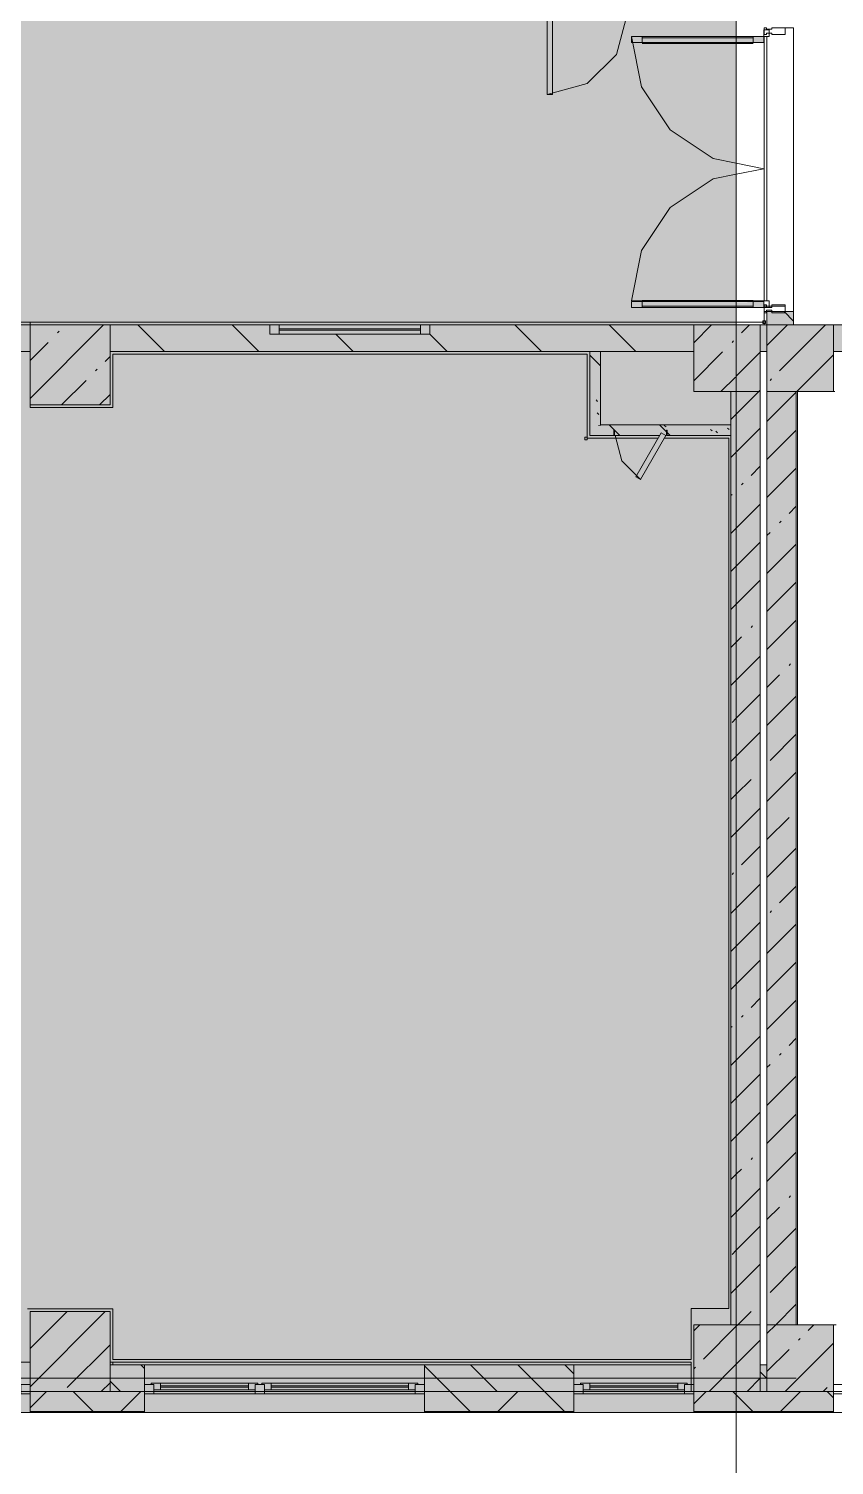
# Model space of a CAD drawing. Header units: millimetres. Extents: x -3817 to 677485, y -22715 to 103890.
# Drawn here: x 20791 to 20838.6, y -19609 to -19524.2 of the extents above; entities that cross this region are included whole.
import ezdxf

# ---------------------------------------------------------------- set-up
doc = ezdxf.new("R2010")
doc.units = ezdxf.units.MM
doc.layers.add('PDF _Геометрия', color=7, linetype='Continuous', true_color=0x1d1d1d)
doc.layers.add('PDF _Сплошная заливка', color=7, linetype='Continuous', true_color=0xffffff)

msp = doc.modelspace()

# ---------------------------------------------------------------- hatches: boundary and pattern name
at = {"layer": 'PDF _Сплошная заливка', "true_color": 0xd9d9d9, "transparency": 33554559}
for points in [[(20795.45, -19605.904), (20832.82, -19605.904), (20832.82, -19482.948), (20529.067, -19482.948), (20529.067, -19605.904), (20788.11, -19605.904)], [(20832.153, -19545.607), (20832.82, -19545.607), (20832.82, -19541.67), (20830.301, -19541.67), (20830.301, -19545.607)], [(20828.647, -19548.206), (20832.505, -19548.206), (20832.505, -19547.576), (20824.159, -19547.576), (20824.159, -19548.206), (20828.329, -19548.126), (20828.375, -19548.048), (20828.606, -19548.182)], [(20791.09, -19604.66), (20795.814, -19604.66), (20795.814, -19599.936), (20791.09, -19599.936), (20791.09, -19601.977)], [(20832.153, -19604.66), (20832.82, -19604.66), (20832.82, -19600.723), (20830.301, -19600.723), (20830.301, -19604.66)]]:
    msp.add_hatch(color=254, dxfattribs=at).paths.add_polyline_path(points)
at = {"layer": 'PDF _Сплошная заливка', "true_color": 0xcdcdcd, "transparency": 33554559}
for points in [[(20832.153, -19524.978), (20832.82, -19524.978), (20832.82, -19524.624), (20826.628, -19524.624), (20826.628, -19524.978)], [(20832.153, -19540.647), (20832.82, -19540.647), (20832.82, -19540.293), (20826.628, -19540.293), (20826.628, -19540.647)]]:
    msp.add_hatch(color=254, dxfattribs=at).paths.add_polyline_path(points)
at = {"layer": 'PDF _Сплошная заливка', "true_color": 0xe2e2e2, "transparency": 33554559}
msp.add_hatch(color=254, dxfattribs=at).paths.add_polyline_path([(20834.159, -19524.978), (20834.442, -19524.978), (20834.442, -19524.624), (20832.82, -19524.624), (20832.82, -19524.978)])
at = {"layer": 'PDF _Сплошная заливка', "true_color": 0xd9d9d9, "transparency": 33554559}
h = msp.add_hatch(color=254, dxfattribs=at)
h.paths.add_polyline_path([(20830.301, -19543.245), (20830.301, -19541.67), (20814.711, -19541.67), (20814.711, -19542.222), (20805.262, -19542.222), (20805.262, -19541.67), (20795.814, -19541.67), (20795.814, -19543.245), (20824.789, -19543.245)], flags=0)
h.paths.add_polyline_path([(20770.222, -19543.245), (20770.852, -19543.245), (20770.856, -19541.67), (20765.892, -19541.67), (20765.892, -19543.245), (20766.088, -19543.245)], flags=0)
h.paths.add_polyline_path([(20783.69, -19543.245), (20791.09, -19543.245), (20791.09, -19541.67), (20783.69, -19541.67)], flags=0)
at = {"layer": 'PDF _Сплошная заливка', "transparency": 33554559}
h = msp.add_hatch(color=256, dxfattribs=at)
h.paths.add_polyline_path([(20869.023, -19543.245), (20869.04, -19543.203), (20869.04, -19541.67), (20861.914, -19541.67), (20861.914, -19543.245), (20868.855, -19543.245)], flags=0)
h.paths.add_polyline_path([(20834.238, -19543.245), (20834.631, -19543.245), (20834.631, -19541.67), (20834.238, -19541.67)], flags=0)
h.paths.add_polyline_path([(20838.568, -19543.245), (20848.962, -19543.245), (20848.962, -19541.67), (20838.568, -19541.67), (20838.568, -19542.97)], flags=0)
for points in [[(20834.631, -19545.607), (20838.568, -19545.607), (20838.568, -19541.67), (20834.631, -19541.67), (20834.631, -19544.746)], [(20832.82, -19600.723), (20834.238, -19600.723), (20834.238, -19545.607), (20832.82, -19545.607), (20832.82, -19584.367)], [(20836.295, -19600.723), (20836.364, -19600.723), (20836.364, -19545.607), (20834.631, -19545.607), (20834.631, -19600.723)]]:
    msp.add_hatch(color=256, dxfattribs=at).paths.add_polyline_path(points)
at = {"layer": 'PDF _Сплошная заливка', "true_color": 0xd9d9d9, "transparency": 33554559}
h = msp.add_hatch(color=254, dxfattribs=at)
h.paths.add_polyline_path([(20817.472, -19604.66), (20823.214, -19604.66), (20823.214, -19603.086), (20814.396, -19603.086), (20814.396, -19604.66)], flags=0)
h.paths.add_polyline_path([(20784.003, -19604.66), (20784.003, -19603.086), (20776.132, -19603.086), (20776.132, -19604.66), (20780.769, -19604.66)], flags=0)
h.paths.add_polyline_path([(20795.814, -19604.66), (20797.861, -19604.66), (20797.861, -19603.086), (20795.814, -19603.086), (20795.814, -19603.562)], flags=0)
h.paths.add_polyline_path([(20701.329, -19604.66), (20703.691, -19604.66), (20703.691, -19603.086), (20701.329, -19603.086)], flags=0)
h.paths.add_polyline_path([(20694.243, -19604.66), (20694.243, -19603.086), (20683.613, -19603.086), (20683.613, -19604.66), (20685.343, -19604.66)], flags=0)
h.paths.add_polyline_path([(20708.415, -19604.66), (20709.99, -19604.66), (20709.99, -19603.086), (20708.415, -19603.086), (20708.415, -19603.372)], flags=0)
h.paths.add_polyline_path([(20726.525, -19604.66), (20731.485, -19604.66), (20731.485, -19603.086), (20726.525, -19603.086)], flags=0)
h.paths.add_polyline_path([(20769.046, -19604.66), (20769.046, -19603.086), (20766.836, -19603.086), (20766.836, -19604.66)], flags=0)
h.paths.add_polyline_path([(20738.099, -19604.66), (20739.121, -19604.66), (20739.121, -19603.086), (20738.099, -19603.086), (20738.099, -19604.512)], flags=0)
h.paths.add_polyline_path([(20591.49, -19604.66), (20591.49, -19603.086), (20584.955, -19603.086), (20584.955, -19604.66), (20589.916, -19604.66)], flags=0)
h.paths.add_polyline_path([(20618.655, -19604.66), (20618.655, -19603.086), (20612.747, -19603.086), (20612.747, -19604.66)], flags=0)
h.paths.add_polyline_path([(20625.741, -19604.66), (20626.922, -19604.66), (20626.922, -19603.086), (20625.741, -19603.086)], flags=0)
h.paths.add_polyline_path([(20654.087, -19604.66), (20654.087, -19603.086), (20648.181, -19603.086), (20648.181, -19604.66)], flags=0)
h.paths.add_polyline_path([(20661.173, -19604.66), (20667.078, -19604.66), (20667.078, -19603.086), (20661.173, -19603.086)], flags=0)
at = {"layer": 'PDF _Сплошная заливка', "transparency": 33554559}
h = msp.add_hatch(color=256, dxfattribs=at)
h.paths.add_polyline_path([(21045.027, -19604.66), (21046.199, -19604.66), (21046.199, -19603.086), (21044.23, -19603.086), (21044.23, -19604.66)], flags=0)
h.paths.add_polyline_path([(20968.249, -19604.66), (20968.249, -19603.086), (20962.343, -19603.086), (20962.343, -19604.66), (20964.282, -19604.66)], flags=0)
h.paths.add_polyline_path([(20980.217, -19604.66), (20986.358, -19604.66), (20986.358, -19603.086), (20980.217, -19603.086), (20980.217, -19604.124)], flags=0)
h.paths.add_polyline_path([(21037.144, -19604.66), (21037.144, -19603.086), (21032.813, -19603.086), (21032.813, -19604.66)], flags=0)
h.paths.add_polyline_path([(21014.704, -19604.66), (21016.278, -19604.66), (21016.278, -19603.086), (21014.704, -19603.086), (21014.704, -19603.535)], flags=0)
h.paths.add_polyline_path([(20908.408, -19604.66), (20910.377, -19604.66), (20910.377, -19603.086), (20908.408, -19603.086), (20908.408, -19603.828)], flags=0)
h.paths.add_polyline_path([(20932.817, -19604.66), (20932.817, -19603.086), (20926.912, -19603.086), (20926.912, -19604.66)], flags=0)
h.paths.add_polyline_path([(20880.063, -19604.66), (20880.063, -19603.086), (20872.976, -19603.086), (20872.976, -19604.653), (20869.04, -19604.653), (20869.04, -19603.086), (20867.071, -19603.086), (20867.071, -19604.66), (20876.196, -19604.66)], flags=0)
h.paths.add_polyline_path([(20943.84, -19604.66), (20945.808, -19604.66), (20945.808, -19603.086), (20943.84, -19603.086), (20943.84, -19603.611)], flags=0)
h.paths.add_polyline_path([(20834.631, -19604.66), (20834.631, -19603.086), (20834.238, -19603.086), (20834.238, -19604.66)], flags=0)
h.paths.add_polyline_path([(20859.985, -19604.66), (20859.985, -19603.086), (20855.103, -19603.086), (20855.103, -19604.66)], flags=0)
at = {"layer": 'PDF _Сплошная заливка', "true_color": 0xd9d9d9, "transparency": 33554559}
h = msp.add_hatch(color=254, dxfattribs=at)
h.paths.add_polyline_path([(20814.396, -19605.841), (20823.214, -19605.841), (20823.214, -19604.66), (20814.396, -19604.66)], flags=0)
h.paths.add_polyline_path([(20832.82, -19605.841), (20832.82, -19604.66), (20830.301, -19604.66), (20830.301, -19605.841), (20832.153, -19605.841)], flags=0)
h.paths.add_polyline_path([(20729.386, -19605.841), (20739.121, -19605.841), (20739.121, -19604.66), (20726.525, -19604.66), (20726.525, -19605.841)], flags=0)
h.paths.add_polyline_path([(20760.223, -19605.841), (20769.046, -19605.841), (20769.046, -19604.66), (20760.223, -19604.66)], flags=0)
h.paths.add_polyline_path([(20707.364, -19605.841), (20709.99, -19605.841), (20709.99, -19604.66), (20701.329, -19604.66), (20701.329, -19605.841)], flags=0)
h.paths.add_polyline_path([(20776.132, -19605.841), (20784.003, -19605.841), (20784.003, -19604.66), (20776.132, -19604.66)], flags=0)
h.paths.add_polyline_path([(20795.814, -19605.841), (20797.861, -19605.841), (20797.861, -19604.66), (20791.09, -19604.66), (20791.09, -19605.841), (20795.45, -19605.841)], flags=0)
h.paths.add_polyline_path([(20618.655, -19605.841), (20618.655, -19604.66), (20612.747, -19604.66), (20612.747, -19605.841)], flags=0)
h.paths.add_polyline_path([(20694.243, -19605.841), (20694.243, -19604.66), (20683.613, -19604.66), (20683.613, -19605.841), (20685.343, -19605.841)], flags=0)
h.paths.add_polyline_path([(20631.646, -19605.841), (20631.646, -19604.66), (20625.741, -19604.66), (20625.741, -19605.841), (20626.619, -19605.841)], flags=0)
h.paths.add_polyline_path([(20648.181, -19605.841), (20654.087, -19605.841), (20654.087, -19604.66), (20648.181, -19604.66)], flags=0)
h.paths.add_polyline_path([(20661.173, -19605.841), (20667.078, -19605.841), (20667.078, -19604.66), (20661.173, -19604.66)], flags=0)
h.paths.add_polyline_path([(20584.955, -19605.841), (20596.213, -19605.841), (20596.213, -19604.66), (20584.955, -19604.66)], flags=0)
h.paths.add_polyline_path([(20560.547, -19605.841), (20560.547, -19604.66), (20529.13, -19604.66), (20529.13, -19605.841), (20553.214, -19605.841)], flags=0)
at = {"layer": 'PDF _Сплошная заливка', "transparency": 33554559}
h = msp.add_hatch(color=256, dxfattribs=at)
h.paths.add_polyline_path([(20910.377, -19605.841), (20910.377, -19604.66), (20904.471, -19604.66), (20904.471, -19605.841), (20908.408, -19605.841)], flags=0)
h.paths.add_polyline_path([(20977.044, -19605.841), (20977.044, -19604.66), (20974.39, -19604.66), (20974.39, -19605.841)], flags=0)
h.paths.add_polyline_path([(20964.282, -19605.841), (20968.249, -19605.841), (20968.249, -19604.66), (20962.343, -19604.66), (20962.343, -19605.841)], flags=0)
h.paths.add_polyline_path([(20926.912, -19605.841), (20932.817, -19605.841), (20932.817, -19604.66), (20926.912, -19604.66)], flags=0)
h.paths.add_polyline_path([(20939.903, -19605.841), (20945.808, -19605.841), (20945.808, -19604.66), (20939.903, -19604.66)], flags=0)
h.paths.add_polyline_path([(20834.631, -19605.841), (20838.568, -19605.841), (20838.568, -19604.66), (20832.82, -19604.66), (20832.82, -19605.841)], flags=0)
h.paths.add_polyline_path([(20880.063, -19605.841), (20880.063, -19604.66), (20867.071, -19604.66), (20867.071, -19605.841), (20876.196, -19605.841)], flags=0)
h.paths.add_polyline_path([(20855.103, -19605.841), (20859.985, -19605.841), (20859.985, -19604.66), (20855.103, -19604.66)], flags=0)

# ---------------------------------------------------------------- linework, layer by layer
at = {"layer": 'PDF _Геометрия', "color": 253, "lineweight": 9, "true_color": 0xaaaaaa}
for points in [[(20832.82, -19623.257), (20832.82, -19524.835), (20832.82, -19515.075), (20832.82, -19416.653)], [(20832.82, -19524.624), (20834.442, -19524.624), (20834.757, -19524.624), (20834.757, -19524.23), (20834.442, -19524.23), (20834.442, -19524.624), (20834.757, -19524.624), (20834.757, -19524.427)], [(20834.442, -19524.23), (20834.442, -19524.624)], [(20832.82, -19524.703), (20833.812, -19524.703)], [(20832.82, -19525.049), (20833.812, -19525.049)], [(20833.812, -19524.624), (20833.812, -19524.978)], [(20834.47, -19524.624), (20834.47, -19540.253)], [(20834.474, -19540.253), (20834.474, -19524.624)], [(20832.82, -19532.116), (20834.442, -19532.439), (20832.82, -19532.761)], [(20832.82, -19540.222), (20833.812, -19540.222)], [(20832.82, -19540.253), (20834.442, -19540.253), (20834.757, -19540.253), (20834.442, -19540.253)], [(20832.82, -19540.293), (20834.442, -19540.293), (20832.82, -19540.293)], [(20833.812, -19540.647), (20833.812, -19540.293)], [(20834.757, -19540.568), (20834.757, -19540.253), (20834.757, -19540.647), (20834.442, -19540.647)], [(20834.442, -19540.647), (20834.442, -19540.253), (20834.442, -19540.647)], [(20832.82, -19540.568), (20833.812, -19540.568)], [(20834.47, -19541.513), (20832.82, -19541.513), (20834.474, -19541.513), (20834.474, -19540.943)], [(20834.47, -19540.952), (20834.47, -19541.67), (20834.47, -19541.508)], [(20836.206, -19541.67), (20848.994, -19541.67), (20843.214, -19541.67)], [(20838.647, -19545.607), (20836.442, -19545.607), (20836.442, -19600.723), (20838.726, -19600.723)], [(20836.442, -19600.723), (20836.442, -19545.607)], [(20838.726, -19600.723), (20838.568, -19600.723)], [(20697.321, -19603.873), (20737.942, -19603.873), (20836.364, -19603.873)]]:
    msp.add_lwpolyline(points, dxfattribs=at)
at = {"layer": 'PDF _Геометрия', "color": 9, "lineweight": 9, "true_color": 0xb7b7b7}
for points in [[(20821.64, -19528.049), (20824.002, -19527.416), (20825.731, -19525.687), (20826.364, -19523.325), (20821.955, -19523.325), (20826.364, -19523.325), (20821.64, -19523.325)], [(20832.82, -19524.624), (20826.628, -19524.624), (20827.223, -19527.614), (20828.917, -19530.15), (20831.452, -19531.844), (20832.82, -19532.116)], [(20827.258, -19524.624), (20827.258, -19524.978)], [(20827.258, -19524.703), (20832.82, -19524.703)], [(20827.258, -19525.049), (20832.82, -19525.049)], [(20832.82, -19540.253), (20826.628, -19540.253), (20827.223, -19537.263), (20828.917, -19534.727), (20831.452, -19533.033), (20832.82, -19532.761)], [(20827.258, -19540.222), (20832.82, -19540.222)], [(20827.258, -19540.647), (20827.258, -19540.293)], [(20827.258, -19540.568), (20832.82, -19540.568)], [(20771.171, -19541.513), (20749.498, -19541.513), (20832.82, -19541.513), (20791.09, -19541.513), (20791.09, -19541.67), (20791.09, -19541.513), (20771.405, -19541.513), (20771.405, -19543.403), (20771.405, -19543.245)], [(20791.09, -19546.395), (20791.09, -19546.552), (20795.971, -19546.552), (20795.971, -19543.403), (20824.002, -19543.403), (20824.002, -19548.363), (20828.193, -19548.363), (20824.002, -19548.363), (20824.002, -19543.403), (20795.971, -19543.403), (20795.971, -19546.552), (20791.09, -19546.552), (20791.09, -19543.245)], [(20790.932, -19599.779), (20795.971, -19599.779), (20795.971, -19602.771), (20830.143, -19602.771), (20830.143, -19599.771), (20832.387, -19599.771), (20832.387, -19548.363), (20828.556, -19548.363), (20832.387, -19548.363), (20832.387, -19599.771), (20830.143, -19599.771), (20830.143, -19602.771), (20795.971, -19602.771), (20795.971, -19599.779), (20790.932, -19599.779)], [(20825.655, -19548.206), (20826.056, -19549.702), (20827.151, -19550.797)]]:
    msp.add_lwpolyline(points, dxfattribs=at)
for points in [[(20821.64, -19528.049), (20821.955, -19528.049), (20821.955, -19523.325), (20821.64, -19523.325)], [(20832.82, -19524.978), (20826.628, -19524.978), (20826.628, -19524.624), (20832.82, -19524.624), (20826.628, -19524.624), (20826.628, -19524.978)], [(20832.82, -19540.647), (20826.628, -19540.647), (20826.628, -19540.293), (20832.82, -19540.293), (20826.628, -19540.293), (20826.628, -19540.647)], [(20825.616, -19547.891), (20825.577, -19547.891), (20825.577, -19548.206), (20825.616, -19548.206)], [(20827.151, -19550.797), (20828.647, -19548.206), (20828.375, -19548.048), (20826.879, -19550.639)], [(20828.687, -19547.891), (20828.687, -19548.206), (20828.726, -19548.206), (20828.726, -19547.891)]]:
    msp.add_lwpolyline(points, close=True, dxfattribs=at)
at = {"layer": 'PDF _Геометрия', "color": 253, "lineweight": 9, "true_color": 0xaaaaaa}
for points in [[(20834.442, -19524.624), (20834.757, -19524.624), (20834.757, -19524.427), (20834.757, -19524.624), (20834.442, -19524.624), (20834.442, -19524.23)], [(20834.442, -19524.978), (20834.442, -19524.624), (20832.82, -19524.624), (20834.442, -19524.624), (20834.442, -19524.978), (20832.82, -19524.978)], [(20834.442, -19540.344), (20834.442, -19540.647), (20832.82, -19540.647), (20834.442, -19540.647)], [(20834.442, -19540.253), (20834.757, -19540.253), (20834.757, -19540.568), (20834.757, -19540.253), (20834.442, -19540.253), (20834.442, -19540.647)]]:
    msp.add_lwpolyline(points, close=True, dxfattribs=at)
at = {"layer": 'PDF _Геометрия', "color": 7, "lineweight": 9}
for points in [[(20834.6, -19524.427), (20834.915, -19524.427), (20834.915, -19524.506), (20835.702, -19524.506), (20835.702, -19524.112), (20834.915, -19524.112), (20834.915, -19524.191), (20834.6, -19524.191), (20834.6, -19524.112), (20834.466, -19524.112), (20834.466, -19524.506), (20834.6, -19524.506)], [(20834.6, -19540.883), (20834.6, -19540.804), (20834.915, -19540.804), (20834.915, -19540.883), (20835.702, -19540.883), (20835.702, -19540.489), (20834.915, -19540.489), (20834.915, -19540.568), (20834.6, -19540.568), (20834.6, -19540.489), (20834.466, -19540.489), (20834.466, -19540.883)], [(20834.6, -19540.962), (20834.6, -19540.883), (20834.915, -19540.883), (20834.915, -19540.962), (20835.702, -19540.962), (20835.702, -19540.568), (20834.915, -19540.568), (20834.915, -19540.647), (20834.6, -19540.647), (20834.6, -19540.568), (20834.466, -19540.568), (20834.466, -19540.962)], [(20832.82, -19541.67), (20834.238, -19541.67), (20834.631, -19541.67), (20834.631, -19543.245), (20834.631, -19603.086), (20834.238, -19603.086), (20834.238, -19543.245), (20834.238, -19541.67)], [(20834.549, -19541.584), (20834.549, -19541.426), (20834.391, -19541.426), (20834.391, -19541.584)], [(20838.568, -19541.67), (20834.631, -19541.67), (20834.631, -19545.607), (20838.568, -19545.607)], [(20838.568, -19600.723), (20834.631, -19600.723), (20834.631, -19604.66), (20838.568, -19604.66)], [(20838.568, -19604.802), (20838.568, -19604.251), (20839.119, -19604.251), (20839.119, -19604.802)], [(20813.766, -19605.904), (20817.703, -19605.904)], [(20820.065, -19605.904), (20824.002, -19605.904)]]:
    msp.add_lwpolyline(points, close=True, dxfattribs=at)
for points in [[(20835.702, -19524.112), (20836.206, -19524.112), (20836.206, -19540.883), (20835.702, -19540.883)], [(20834.631, -19540.253), (20834.631, -19524.624)], [(20838.568, -19543.245), (20848.962, -19543.245), (20848.962, -19541.67), (20836.364, -19541.67), (20836.206, -19541.67), (20836.206, -19540.883), (20834.631, -19540.883), (20834.631, -19541.67), (20836.206, -19541.67)], [(20836.206, -19541.442), (20835.647, -19540.883)], [(20832.82, -19545.607), (20834.238, -19545.607), (20834.238, -19541.67)], [(20833.128, -19542.136), (20833.593, -19541.67)], [(20834.631, -19542.877), (20835.838, -19541.67)], [(20835.373, -19544.381), (20838.083, -19541.67)], [(20832.82, -19544.688), (20834.238, -19543.271)], [(20834.238, -19543.245), (20834.631, -19543.245)], [(20836.391, -19545.607), (20838.568, -19543.431)], [(20832.82, -19546.933), (20834.146, -19545.607), (20834.238, -19545.516)], [(20834.812, -19544.942), (20834.905, -19544.849)], [(20834.631, -19547.367), (20836.364, -19545.635)], [(20836.364, -19600.723), (20836.364, -19545.607)], [(20832.85, -19549.149), (20834.238, -19547.761)], [(20834.631, -19549.612), (20836.364, -19547.88)], [(20833.689, -19550.555), (20834.238, -19550.006)], [(20834.631, -19551.857), (20836.364, -19550.125)], [(20833.128, -19551.116), (20833.221, -19551.022)], [(20832.82, -19553.668), (20834.238, -19552.251)], [(20835.934, -19552.8), (20836.364, -19552.37)], [(20834.631, -19554.102), (20834.812, -19553.922)], [(20835.373, -19553.361), (20835.466, -19553.267)], [(20832.82, -19555.913), (20834.238, -19554.496)], [(20834.631, -19556.347), (20836.364, -19554.615)], [(20832.82, -19558.158), (20834.238, -19556.741)], [(20834.631, -19558.592), (20836.364, -19556.86)], [(20834.631, -19560.837), (20836.364, -19559.105)], [(20833.689, -19559.534), (20833.783, -19559.441)], [(20832.82, -19560.403), (20833.128, -19560.096)], [(20832.82, -19562.648), (20834.238, -19561.231)], [(20835.934, -19561.779), (20836.028, -19561.686)], [(20834.631, -19563.082), (20835.373, -19562.341)], [(20832.82, -19564.893), (20834.238, -19563.476)], [(20834.631, -19565.327), (20836.364, -19563.595)], [(20832.82, -19567.138), (20834.238, -19565.721)], [(20834.812, -19567.392), (20836.364, -19565.84)], [(20834.631, -19569.817), (20836.364, -19568.085)], [(20832.82, -19569.383), (20833.689, -19568.514)], [(20832.82, -19571.628), (20834.238, -19570.211)], [(20834.631, -19572.062), (20835.934, -19570.759)], [(20833.128, -19573.566), (20834.238, -19572.456)], [(20834.631, -19574.307), (20836.364, -19572.575)], [(20832.82, -19576.118), (20834.238, -19574.701)], [(20835.373, -19575.811), (20836.364, -19574.82)], [(20832.82, -19578.363), (20834.238, -19576.946)], [(20834.812, -19576.372), (20834.905, -19576.279)], [(20834.631, -19578.797), (20836.364, -19577.065)], [(20832.82, -19580.608), (20834.238, -19579.191)], [(20834.631, -19581.042), (20836.364, -19579.31)], [(20833.689, -19581.984), (20834.238, -19581.436)], [(20834.631, -19583.287), (20836.364, -19581.555)], [(20833.128, -19582.546), (20833.221, -19582.452)], [(20832.82, -19585.098), (20834.238, -19583.681)], [(20835.934, -19584.229), (20836.364, -19583.8)], [(20834.631, -19585.532), (20834.812, -19585.352)], [(20835.373, -19584.791), (20835.466, -19584.697)], [(20832.82, -19587.343), (20834.238, -19585.926)], [(20834.631, -19587.777), (20836.364, -19586.045)], [(20832.82, -19589.588), (20834.238, -19588.171)], [(20834.631, -19590.022), (20836.364, -19588.29)], [(20834.631, -19592.267), (20836.364, -19590.535)], [(20833.689, -19590.964), (20833.783, -19590.871)], [(20832.82, -19591.833), (20833.128, -19591.526)], [(20832.82, -19594.078), (20834.238, -19592.661)], [(20834.631, -19594.512), (20835.373, -19593.771)], [(20835.934, -19593.209), (20836.028, -19593.116)], [(20832.82, -19596.323), (20834.238, -19594.906)], [(20834.631, -19596.757), (20836.364, -19595.025)], [(20832.82, -19598.568), (20834.238, -19597.151)], [(20834.812, -19598.822), (20836.364, -19597.27)], [(20834.631, -19601.247), (20835.155, -19600.723), (20836.364, -19599.515)], [(20784.003, -19605.904), (20791.09, -19605.904), (20797.861, -19605.904), (20800.223, -19605.904), (20797.861, -19605.904), (20814.396, -19605.904), (20823.214, -19605.904), (20830.301, -19605.904), (20838.568, -19605.904), (20838.568, -19604.66), (20832.82, -19604.66), (20834.238, -19604.66), (20834.238, -19600.723), (20832.82, -19600.723)], [(20832.82, -19600.813), (20832.91, -19600.723), (20833.689, -19599.944)], [(20837.057, -19601.067), (20837.4, -19600.723)], [(20836.495, -19601.628), (20836.589, -19601.535)], [(20832.82, -19603.058), (20834.238, -19601.641)], [(20834.631, -19603.492), (20835.934, -19602.189)], [(20835.708, -19604.66), (20838.568, -19601.8)], [(20834.238, -19603.086), (20834.238, -19604.66), (20834.631, -19604.66), (20834.631, -19603.086)], [(20836.364, -19604.66), (20838.568, -19604.66), (20838.568, -19603.086)], [(20833.463, -19604.66), (20834.238, -19603.886)], [(20834.631, -19603.894), (20834.238, -19603.5)], [(20833.795, -19605.841), (20832.82, -19604.867)], [(20835.426, -19605.841), (20836.607, -19604.66)], [(20837.953, -19604.66), (20838.179, -19604.434)], [(20838.568, -19605.047), (20838.181, -19604.66)], [(20839.119, -19604.251), (20838.568, -19604.251)], [(20838.568, -19604.66), (20855.103, -19604.66)], [(20838.568, -19604.66), (20838.568, -19605.904)], [(20838.568, -19604.802), (20855.103, -19604.802)], [(20787.153, -19605.904), (20791.09, -19605.904), (20787.153, -19605.904)], [(20802.585, -19605.904), (20804.947, -19605.904), (20802.585, -19605.904)], [(20826.364, -19605.904), (20830.301, -19605.904), (20826.364, -19605.904)], [(20832.82, -19605.841), (20838.568, -19605.841)], [(20832.82, -19605.865), (20838.568, -19605.865)], [(20855.103, -19605.904), (20838.568, -19605.904)]]:
    msp.add_lwpolyline(points, dxfattribs=at)
at = {"layer": 'PDF _Геометрия', "color": 8, "lineweight": 9, "true_color": 0x737373}
for points in [[(20791.09, -19543.245), (20783.69, -19543.245), (20783.69, -19541.67), (20832.505, -19541.67), (20832.82, -19541.67), (20830.301, -19541.67), (20830.301, -19545.607), (20832.82, -19545.607)], [(20791.09, -19546.01), (20795.429, -19541.67)], [(20792.718, -19542.136), (20792.812, -19542.043)], [(20799.037, -19543.245), (20797.462, -19541.67)], [(20804.604, -19543.245), (20803.029, -19541.67)], [(20814.711, -19541.67), (20805.262, -19541.67)], [(20814.16, -19541.907), (20805.814, -19541.907)], [(20814.16, -19541.985), (20805.814, -19541.985)], [(20821.307, -19543.245), (20819.732, -19541.67)], [(20826.874, -19543.245), (20825.3, -19541.67)], [(20830.301, -19542.718), (20831.348, -19541.67)], [(20791.09, -19543.765), (20792.157, -19542.697)], [(20805.262, -19542.222), (20814.711, -19542.222)], [(20810.172, -19543.245), (20809.148, -19542.222)], [(20815.739, -19543.245), (20814.711, -19542.217)], [(20832.567, -19542.697), (20832.66, -19542.604)], [(20795.524, -19543.82), (20795.814, -19543.53)], [(20832.505, -19545.607), (20832.505, -19547.576), (20828.726, -19547.576), (20825.577, -19547.576), (20824.789, -19547.576), (20824.789, -19543.245), (20824.159, -19543.245), (20795.814, -19543.245)], [(20824.159, -19543.245), (20824.159, -19547.576), (20824.159, -19548.206), (20825.577, -19548.206), (20828.284, -19548.206)], [(20824.789, -19543.245), (20830.301, -19543.245)], [(20830.301, -19544.963), (20832.005, -19543.258)], [(20794.963, -19544.381), (20795.057, -19544.288)], [(20792.949, -19546.395), (20794.402, -19544.942)], [(20831.902, -19545.607), (20832.762, -19544.746)], [(20795.194, -19546.395), (20795.814, -19545.775)], [(20832.505, -19547.248), (20832.82, -19546.933)], [(20832.505, -19548.206), (20832.505, -19547.576)], [(20828.726, -19548.206), (20832.505, -19548.206), (20832.505, -19600.723)], [(20832.505, -19549.493), (20832.82, -19549.178)], [(20832.505, -19551.738), (20832.567, -19551.677)], [(20832.505, -19553.983), (20832.82, -19553.668)], [(20832.505, -19556.228), (20832.82, -19555.913)], [(20832.505, -19558.473), (20832.82, -19558.158)], [(20832.505, -19560.718), (20832.82, -19560.403)], [(20832.505, -19562.963), (20832.82, -19562.648)], [(20832.567, -19565.147), (20832.82, -19564.893)], [(20832.505, -19567.453), (20832.82, -19567.138)], [(20832.505, -19569.698), (20832.82, -19569.383)], [(20832.505, -19571.943), (20832.82, -19571.628)], [(20832.567, -19574.127), (20832.66, -19574.034)], [(20832.505, -19576.433), (20832.82, -19576.118)], [(20832.505, -19578.678), (20832.82, -19578.363)], [(20832.505, -19580.923), (20832.82, -19580.608)], [(20832.505, -19583.168), (20832.567, -19583.107)], [(20832.505, -19585.413), (20832.82, -19585.098)], [(20832.505, -19587.658), (20832.82, -19587.343)], [(20832.505, -19589.903), (20832.82, -19589.588)], [(20832.505, -19592.148), (20832.82, -19591.833)], [(20832.505, -19594.393), (20832.82, -19594.078)], [(20832.567, -19596.577), (20832.82, -19596.323)], [(20832.505, -19598.883), (20832.82, -19598.568)], [(20791.09, -19604.379), (20795.533, -19599.936)], [(20791.09, -19602.134), (20793.288, -19599.936)], [(20832.82, -19600.723), (20830.301, -19600.723), (20830.301, -19604.66), (20832.82, -19604.66), (20830.301, -19604.66), (20830.301, -19605.904), (20830.301, -19604.66), (20830.143, -19604.66), (20823.214, -19604.66), (20823.214, -19605.904), (20823.214, -19604.66), (20814.396, -19604.66), (20814.396, -19603.086), (20823.214, -19603.086), (20823.214, -19604.66), (20830.143, -19604.66), (20830.143, -19603.086), (20823.214, -19603.086), (20814.396, -19603.086), (20797.861, -19603.086), (20795.971, -19603.086), (20795.971, -19602.928), (20795.971, -19603.086), (20830.143, -19603.086), (20830.143, -19602.928), (20795.814, -19602.928), (20795.971, -19602.928), (20830.143, -19602.928), (20830.143, -19604.251)], [(20830.301, -19601.088), (20830.665, -19600.723)], [(20830.883, -19602.75), (20832.82, -19600.813)], [(20793.279, -19604.434), (20795.814, -19601.9)], [(20791.09, -19603.086), (20791.09, -19604.66), (20797.861, -19604.66), (20797.861, -19603.086), (20795.814, -19603.086)], [(20797.861, -19603.313), (20797.634, -19603.086)], [(20817.092, -19605.841), (20815.911, -19604.66), (20814.396, -19603.145)], [(20818.695, -19604.66), (20817.12, -19603.086)], [(20822.66, -19605.841), (20821.479, -19604.66), (20819.904, -19603.086)], [(20823.214, -19603.612), (20822.688, -19603.086)], [(20830.301, -19603.086), (20830.301, -19604.66), (20832.505, -19604.66)], [(20830.322, -19603.312), (20830.415, -19603.218)], [(20831.218, -19604.66), (20832.82, -19603.058)], [(20796.425, -19604.66), (20795.814, -19604.05)], [(20791.09, -19604.66), (20791.09, -19605.904), (20791.09, -19604.66), (20784.003, -19604.66), (20784.003, -19605.904), (20784.003, -19604.66), (20791.09, -19604.66), (20797.861, -19604.66), (20797.861, -19605.904), (20797.861, -19604.66), (20814.396, -19604.66)], [(20784.003, -19604.802), (20791.09, -19604.802)], [(20791.09, -19604.251), (20790.538, -19604.251)], [(20791.09, -19605.637), (20792.066, -19604.66)], [(20794.822, -19605.841), (20793.641, -19604.66)], [(20795.298, -19604.66), (20795.814, -19604.145)], [(20796.453, -19605.841), (20797.634, -19604.66)], [(20798.412, -19604.251), (20797.861, -19604.251)], [(20823.214, -19604.66), (20814.396, -19604.66), (20814.396, -19605.904), (20814.396, -19604.66), (20797.861, -19604.66)], [(20797.861, -19604.802), (20814.396, -19604.802)], [(20798.255, -19604.172), (20804.554, -19604.172)], [(20798.806, -19604.172), (20798.806, -19604.566)], [(20798.806, -19604.33), (20804.003, -19604.33)], [(20804.003, -19604.408), (20798.806, -19604.408)], [(20804.003, -19604.172), (20804.003, -19604.566)], [(20804.947, -19604.251), (20804.396, -19604.251)], [(20804.79, -19604.172), (20814.002, -19604.172)], [(20805.341, -19604.172), (20805.341, -19604.566)], [(20805.341, -19604.33), (20813.451, -19604.33)], [(20813.451, -19604.408), (20805.341, -19604.408)], [(20813.451, -19604.172), (20813.451, -19604.566)], [(20814.396, -19604.251), (20813.845, -19604.251)], [(20818.723, -19605.841), (20819.904, -19604.66)], [(20823.766, -19604.251), (20823.214, -19604.251)], [(20823.214, -19604.802), (20830.301, -19604.802)], [(20823.608, -19604.172), (20829.907, -19604.172)], [(20824.159, -19604.172), (20824.159, -19604.566)], [(20824.159, -19604.33), (20829.356, -19604.33)], [(20829.356, -19604.408), (20824.159, -19604.408)], [(20829.356, -19604.172), (20829.356, -19604.566)], [(20830.301, -19604.251), (20829.75, -19604.251)], [(20830.301, -19605.399), (20831.039, -19604.66)], [(20832.82, -19604.867), (20832.614, -19604.66)], [(20791.09, -19605.841), (20797.861, -19605.841)], [(20791.09, -19605.865), (20797.861, -19605.865)], [(20814.396, -19605.841), (20823.214, -19605.841)], [(20814.396, -19605.865), (20823.214, -19605.865)], [(20830.301, -19605.841), (20832.82, -19605.841)], [(20830.301, -19605.865), (20832.82, -19605.865)]]:
    msp.add_lwpolyline(points, dxfattribs=at)
for points in [[(20795.814, -19541.67), (20791.09, -19541.67), (20791.09, -19546.395), (20795.814, -19546.395)], [(20805.814, -19541.67), (20805.814, -19542.222), (20805.262, -19542.222), (20805.262, -19541.67)], [(20814.711, -19541.67), (20814.711, -19542.222), (20814.16, -19542.222), (20814.16, -19541.67)], [(20824.014, -19548.292), (20823.86, -19548.292), (20823.86, -19548.45), (20824.014, -19548.45)], [(20795.814, -19599.936), (20791.09, -19599.936), (20791.09, -19604.66), (20795.814, -19604.66)], [(20791.09, -19602.928), (20766.836, -19602.928)], [(20790.538, -19604.802), (20790.538, -19604.251), (20791.09, -19604.251), (20791.09, -19604.802)], [(20797.861, -19604.802), (20797.861, -19604.251), (20798.412, -19604.251), (20798.412, -19604.802)], [(20804.554, -19604.172), (20798.255, -19604.172), (20798.255, -19604.251), (20798.412, -19604.251), (20798.412, -19604.566), (20804.396, -19604.566), (20804.396, -19604.251), (20804.554, -19604.251)], [(20804.396, -19604.802), (20804.396, -19604.251), (20804.947, -19604.251), (20804.947, -19604.802)], [(20814.002, -19604.172), (20804.79, -19604.172), (20804.79, -19604.251), (20804.947, -19604.251), (20804.947, -19604.566), (20813.845, -19604.566), (20813.845, -19604.251), (20814.002, -19604.251)], [(20813.845, -19604.802), (20813.845, -19604.251), (20814.396, -19604.251), (20814.396, -19604.802)], [(20823.214, -19604.802), (20823.214, -19604.251), (20823.766, -19604.251), (20823.766, -19604.802)], [(20829.907, -19604.172), (20823.608, -19604.172), (20823.608, -19604.251), (20823.766, -19604.251), (20823.766, -19604.566), (20829.75, -19604.566), (20829.75, -19604.251), (20829.907, -19604.251)], [(20829.75, -19604.802), (20829.75, -19604.251), (20830.301, -19604.251), (20830.301, -19604.802)]]:
    msp.add_lwpolyline(points, close=True, dxfattribs=at)
at = {"layer": 'PDF _Геометрия', "color": 253, "lineweight": 9, "true_color": 0xa3a3a3}
for points in [[(20824.789, -19544.087), (20824.159, -19543.457)], [(20824.53, -19546.095), (20824.627, -19546.184)], [(20824.687, -19546.953), (20824.588, -19546.854)], [(20824.791, -19547.589), (20824.684, -19547.604), (20824.815, -19547.586)], [(20825.94, -19548.206), (20825.31, -19547.576)], [(20828.908, -19548.206), (20828.278, -19547.576)], [(20828.555, -19547.607), (20828.666, -19547.678)], [(20831.285, -19547.844), (20831.383, -19547.933)], [(20831.716, -19548.042), (20831.617, -19547.943)], [(20832.291, -19547.765), (20832.403, -19547.836)]]:
    msp.add_lwpolyline(points, dxfattribs=at)
at = {"layer": 'PDF _Сплошная заливка', "color": 254, "lineweight": 60, "true_color": 0xcdcdcd, "transparency": 33554559}
for points in [[(20821.955, -19528.049), (20821.955, -19523.325), (20821.64, -19528.049), (20821.64, -19523.325)], [(20827.151, -19550.797), (20828.647, -19548.206), (20826.879, -19550.639), (20828.375, -19548.048)]]:
    msp.add_solid(points, dxfattribs=at)
at = {"layer": 'PDF _Сплошная заливка', "color": 254, "lineweight": 60, "true_color": 0xe2e2e2, "transparency": 33554559}
msp.add_solid([(20834.442, -19540.647), (20834.442, -19540.293), (20832.82, -19540.647), (20832.82, -19540.344)], dxfattribs=at)
at = {"layer": 'PDF _Сплошная заливка', "lineweight": 60, "transparency": 33554559}
for points in [[(20834.631, -19541.67), (20836.206, -19541.67), (20834.631, -19540.883), (20836.206, -19540.883)], [(20834.238, -19545.607), (20834.238, -19541.67), (20832.82, -19545.607), (20832.82, -19541.67)], [(20834.238, -19604.66), (20834.238, -19600.723), (20832.82, -19604.66), (20832.82, -19600.723)], [(20838.568, -19604.66), (20838.568, -19600.723), (20834.631, -19604.66), (20834.631, -19600.723)]]:
    msp.add_solid(points, dxfattribs=at)
at = {"layer": 'PDF _Сплошная заливка', "color": 254, "lineweight": 60, "true_color": 0xd9d9d9, "transparency": 33554559}
for points in [[(20795.814, -19546.395), (20795.814, -19541.67), (20791.09, -19546.395), (20791.09, -19541.67)], [(20824.789, -19547.576), (20824.789, -19543.245), (20824.159, -19547.576), (20824.159, -19543.245)], [(20832.82, -19600.723), (20832.82, -19545.607), (20832.505, -19600.723), (20832.505, -19545.607)]]:
    msp.add_solid(points, dxfattribs=at)

doc.saveas('drawing.dxf')
